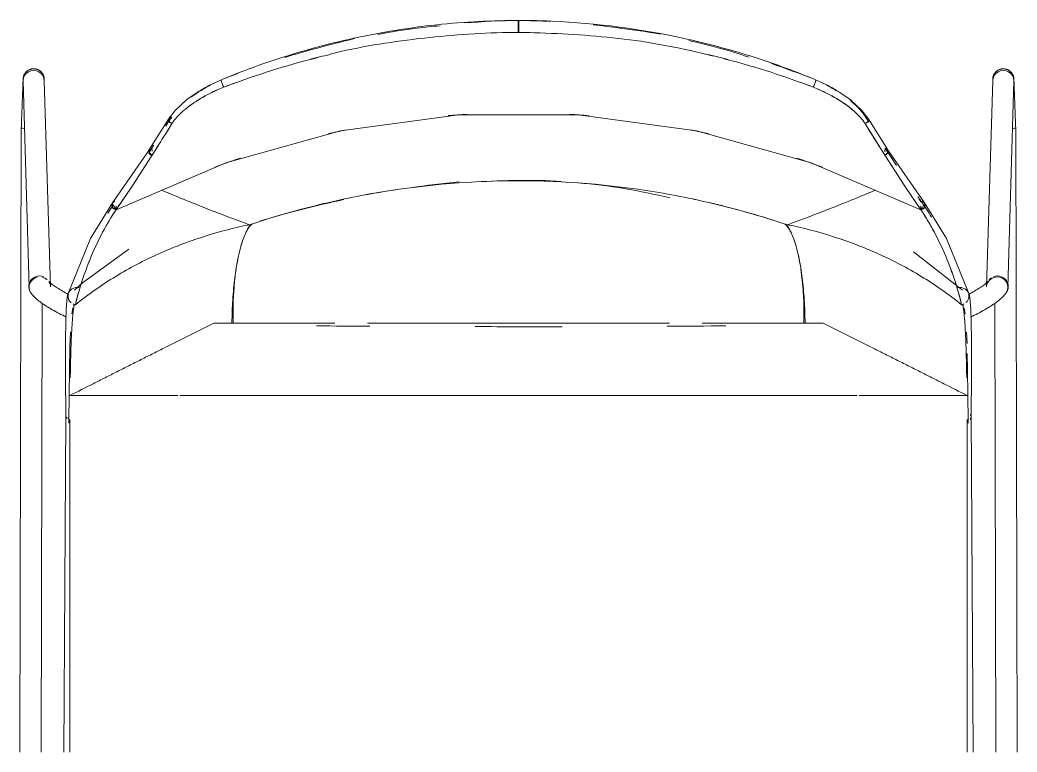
# Model space of a CAD drawing. Header units: millimetres. Extents: x 155927 to 317870, y -36033 to 97293.
# Drawn here: x 200828 to 201344, y 30896 to 31274 of the extents above; entities that cross this region are included whole.
import ezdxf

# ---------------------------------------------------------------- set-up
doc = ezdxf.new("R2010")
doc.units = ezdxf.units.MM
doc.header["$MEASUREMENT"] = 0
doc.layers.add('I-FURN', color=8, linetype='CONTINUOUS', lineweight=9)

msp = doc.modelspace()

# ---------------------------------------------------------------- linework, layer by layer
at = {"layer": 'I-FURN'}
for p, q in [((201085.63, 31274.08), (201085.63, 31274.19)), ((201085.63, 31273.77), (201085.63, 31274.08)), ((201085.63, 31273.28), (201085.63, 31273.77)), ((201085.63, 31272.64), (201085.63, 31273.28)), ((201086.09, 31274.19), (201086.09, 31274.08)), ((201086.09, 31274.08), (201086.09, 31273.77)), ((201086.09, 31273.77), (201086.09, 31273.28)), ((201086.09, 31273.28), (201086.09, 31272.64)), ((201085.63, 31271.88), (201085.63, 31272.64)), ((201085.63, 31271.08), (201085.63, 31271.88)), ((201085.63, 31270.27), (201085.63, 31271.08)), ((201085.63, 31269.52), (201085.63, 31270.27)), ((201085.63, 31268.88), (201085.63, 31269.52)), ((201085.63, 31268.38), (201085.63, 31268.88)), ((201085.63, 31268.07), (201085.63, 31268.38)), ((201086.09, 31272.64), (201086.09, 31271.88)), ((201086.09, 31271.88), (201086.09, 31271.08)), ((201086.09, 31271.08), (201086.09, 31270.27)), ((201086.09, 31270.27), (201086.09, 31269.52)), ((201086.09, 31269.52), (201086.09, 31268.88)), ((201086.09, 31268.88), (201086.09, 31268.38)), ((201086.09, 31268.38), (201086.09, 31268.07)), ((200830.91, 31247.44), (200831.06, 31247.6)), ((200831.01, 31246.81), (200832.15, 31247.66)), ((200831.06, 31247.6), (200831.22, 31247.75)), ((200831.22, 31247.75), (200831.39, 31247.89)), ((200831.39, 31247.89), (200831.56, 31248.03)), ((200831.56, 31248.03), (200831.74, 31248.16)), ((200831.74, 31248.16), (200831.92, 31248.29)), ((200831.92, 31248.29), (200832.11, 31248.4)), ((200832.11, 31248.4), (200832.3, 31248.51)), ((200832.15, 31247.66), (200833.47, 31248.19)), ((200832.3, 31248.51), (200832.5, 31248.61)), ((200832.5, 31248.61), (200832.7, 31248.7)), ((200832.7, 31248.7), (200832.9, 31248.79)), ((200832.9, 31248.79), (200833.11, 31248.86)), ((200833.11, 31248.86), (200833.31, 31248.93)), ((200833.31, 31248.93), (200833.53, 31248.99)), ((200833.47, 31248.19), (200834.9, 31248.36)), ((200833.53, 31248.99), (200833.74, 31249.04)), ((200833.74, 31249.04), (200833.96, 31249.08)), ((200833.96, 31249.08), (200834.17, 31249.12)), ((200834.17, 31249.12), (200834.39, 31249.14)), ((200834.39, 31249.14), (200834.61, 31249.16)), ((200834.61, 31249.16), (200834.83, 31249.17)), ((200834.83, 31249.17), (200834.93, 31249.17)), ((200834.9, 31248.36), (200836.32, 31248.18)), ((200834.93, 31249.17), (200835.15, 31249.16)), ((200835.15, 31249.16), (200835.37, 31249.15)), ((200835.37, 31249.15), (200835.58, 31249.13)), ((200835.58, 31249.13), (200835.8, 31249.1)), ((200835.8, 31249.1), (200836.02, 31249.06)), ((200836.02, 31249.06), (200836.23, 31249.01)), ((200836.23, 31249.01), (200836.45, 31248.95)), ((200836.32, 31248.18), (200837.64, 31247.64)), ((200836.45, 31248.95), (200836.66, 31248.88)), ((200836.66, 31248.88), (200836.86, 31248.81)), ((200836.86, 31248.81), (200837.07, 31248.73)), ((200837.07, 31248.73), (200837.27, 31248.64)), ((200837.27, 31248.64), (200837.46, 31248.54)), ((200837.46, 31248.54), (200837.66, 31248.43)), ((200837.64, 31247.64), (200838.78, 31246.78)), ((200837.66, 31248.43), (200837.84, 31248.32)), ((200837.84, 31248.32), (200838.03, 31248.2)), ((200838.03, 31248.2), (200838.21, 31248.07)), ((200838.21, 31248.07), (200838.38, 31247.93)), ((200838.38, 31247.93), (200838.55, 31247.79)), ((200838.55, 31247.79), (200838.71, 31247.64)), ((200838.71, 31247.64), (200838.87, 31247.49)), ((200838.87, 31247.49), (200839.02, 31247.33)), ((201332.69, 31247.31), (201332.84, 31247.47)), ((201332.84, 31247.47), (201332.99, 31247.63)), ((201332.94, 31246.78), (201334.08, 31247.64)), ((201332.99, 31247.63), (201333.16, 31247.78)), ((201333.16, 31247.78), (201333.32, 31247.92)), ((201333.32, 31247.92), (201333.5, 31248.06)), ((201333.5, 31248.06), (201333.67, 31248.18)), ((201333.67, 31248.18), (201333.86, 31248.31)), ((201333.86, 31248.31), (201334.04, 31248.42)), ((201334.04, 31248.42), (201334.24, 31248.53)), ((201334.08, 31247.64), (201335.4, 31248.18)), ((201334.24, 31248.53), (201334.43, 31248.63)), ((201334.43, 31248.63), (201334.63, 31248.72)), ((201334.63, 31248.72), (201334.84, 31248.8)), ((201334.84, 31248.8), (201335.04, 31248.88)), ((201335.04, 31248.88), (201335.25, 31248.94)), ((201335.25, 31248.94), (201335.47, 31249)), ((201335.4, 31248.18), (201336.83, 31248.36)), ((201335.47, 31249), (201335.68, 31249.05)), ((201335.68, 31249.05), (201335.9, 31249.09)), ((201335.9, 31249.09), (201336.11, 31249.12)), ((201336.11, 31249.12), (201336.33, 31249.15)), ((201336.33, 31249.15), (201336.55, 31249.16)), ((201336.55, 31249.16), (201336.77, 31249.17)), ((201336.77, 31249.17), (201336.8, 31249.17)), ((201336.8, 31249.17), (201337.02, 31249.16)), ((201336.83, 31248.36), (201338.25, 31248.19)), ((201337.02, 31249.16), (201337.24, 31249.15)), ((201337.24, 31249.15), (201337.46, 31249.13)), ((201337.46, 31249.13), (201337.67, 31249.1)), ((201337.67, 31249.1), (201337.89, 31249.06)), ((201337.89, 31249.06), (201338.1, 31249.01)), ((201338.1, 31249.01), (201338.32, 31248.96)), ((201338.25, 31248.19), (201339.58, 31247.66)), ((201338.32, 31248.96), (201338.53, 31248.89)), ((201338.53, 31248.89), (201338.74, 31248.82)), ((201338.74, 31248.82), (201338.94, 31248.74)), ((201338.94, 31248.74), (201339.14, 31248.65)), ((201339.14, 31248.65), (201339.34, 31248.55)), ((201339.34, 31248.55), (201339.53, 31248.45)), ((201339.53, 31248.45), (201339.72, 31248.34)), ((201339.58, 31247.66), (201340.72, 31246.81)), ((201339.72, 31248.34), (201339.91, 31248.22)), ((201339.91, 31248.22), (201340.08, 31248.09)), ((201340.08, 31248.09), (201340.26, 31247.95)), ((201340.26, 31247.95), (201340.43, 31247.81)), ((201340.43, 31247.81), (201340.59, 31247.66)), ((201340.59, 31247.66), (201340.75, 31247.51)), ((201340.75, 31247.51), (201340.9, 31247.35)), ((200829.35, 31242.13), (200829.36, 31242.49)), ((200829.36, 31242.49), (200829.38, 31242.81)), ((200829.38, 31242.81), (200829.39, 31243.08)), ((200829.39, 31243.02), (200829.58, 31244.41)), ((200829.4, 31243.53), (200829.39, 31243.34)), ((200829.39, 31243.32), (200829.4, 31243.51)), ((200829.39, 31243.34), (200829.39, 31243.2)), ((200829.39, 31243.08), (200829.39, 31243.32)), ((200829.39, 31242.86), (200832.57, 31135.99)), ((200829.41, 31243.68), (200829.4, 31243.53)), ((200829.4, 31243.51), (200829.41, 31243.67)), ((200829.41, 31243.87), (200829.43, 31244.09)), ((200829.41, 31243.84), (200829.41, 31243.87)), ((200829.41, 31243.87), (200829.41, 31243.85)), ((200829.41, 31243.85), (200829.41, 31243.78)), ((200829.41, 31243.78), (200829.41, 31243.84)), ((200829.41, 31243.67), (200829.41, 31243.78)), ((200829.41, 31243.78), (200829.41, 31243.68)), ((200829.43, 31244.09), (200829.45, 31244.31)), ((200829.45, 31244.31), (200829.48, 31244.52)), ((200829.48, 31244.52), (200829.52, 31244.74)), ((200829.52, 31244.74), (200829.56, 31244.96)), ((200829.56, 31244.96), (200829.62, 31245.17)), ((200829.58, 31244.41), (200830.13, 31245.7)), ((200829.62, 31245.17), (200829.68, 31245.38)), ((200829.68, 31245.38), (200829.76, 31245.59)), ((200829.76, 31245.59), (200829.84, 31245.79)), ((200829.84, 31245.79), (200829.93, 31245.99)), ((200829.93, 31245.99), (200830.02, 31246.19)), ((200830.02, 31246.19), (200830.13, 31246.38)), ((200830.13, 31245.7), (200831.01, 31246.81)), ((200830.13, 31246.38), (200830.24, 31246.57)), ((200830.24, 31246.57), (200830.36, 31246.76)), ((200830.36, 31246.76), (200830.49, 31246.94)), ((200830.49, 31246.94), (200830.62, 31247.11)), ((200830.62, 31247.11), (200830.76, 31247.28)), ((200830.76, 31247.28), (200830.91, 31247.44)), ((200838.78, 31246.78), (200839.65, 31245.67)), ((200839.02, 31247.33), (200839.16, 31247.16)), ((200839.16, 31247.16), (200839.3, 31246.99)), ((200839.3, 31246.99), (200839.42, 31246.81)), ((200839.42, 31246.81), (200839.55, 31246.63)), ((200839.55, 31246.63), (200839.66, 31246.44)), ((200839.65, 31245.67), (200840.2, 31244.37)), ((200839.66, 31246.44), (200839.77, 31246.25)), ((200839.77, 31246.25), (200839.87, 31246.05)), ((200839.87, 31246.05), (200839.96, 31245.85)), ((200839.96, 31245.85), (200840.04, 31245.65)), ((200840.04, 31245.65), (200840.12, 31245.44)), ((200840.12, 31245.44), (200840.18, 31245.23)), ((200840.18, 31245.23), (200840.24, 31245.02)), ((200840.2, 31244.37), (200840.39, 31242.98)), ((200840.24, 31245.02), (200840.29, 31244.8)), ((200840.29, 31244.8), (200840.33, 31244.59)), ((200840.33, 31244.59), (200840.37, 31244.37)), ((200840.37, 31242.43), (200840.36, 31242.11)), ((200840.37, 31244.37), (200840.39, 31244.15)), ((200840.38, 31242.7), (200840.37, 31242.43)), ((200840.38, 31242.8), (200840.39, 31243.02)), ((200840.39, 31242.94), (200840.38, 31242.7)), ((200840.39, 31244.15), (200840.4, 31243.93)), ((200840.4, 31243.28), (200840.39, 31243.13)), ((200840.39, 31243.02), (200840.4, 31243.19)), ((200843.56, 31136.32), (200840.39, 31243.15)), ((200840.39, 31243.13), (200840.39, 31242.94)), ((200840.4, 31243.93), (200840.41, 31243.71)), ((200840.4, 31243.41), (200840.41, 31243.46)), ((200840.41, 31243.45), (200840.4, 31243.38)), ((200840.4, 31243.32), (200840.4, 31243.41)), ((200840.4, 31243.38), (200840.4, 31243.28)), ((200840.4, 31243.19), (200840.4, 31243.32)), ((200840.41, 31243.71), (200840.41, 31243.49)), ((200840.41, 31243.49), (200840.41, 31243.47)), ((200840.41, 31243.46), (200840.41, 31243.47)), ((200840.41, 31243.47), (200840.41, 31243.45)), ((200931.78, 31243.35), (200931.81, 31243.26)), ((200931.81, 31243.26), (200931.89, 31243.06)), ((200931.89, 31243.06), (200932.01, 31242.76)), ((200932.01, 31242.76), (200932.15, 31242.39)), ((200932.15, 31242.39), (200932.32, 31241.96)), ((201239.4, 31241.96), (201239.57, 31242.39)), ((201239.57, 31242.39), (201239.72, 31242.76)), ((201239.72, 31242.76), (201239.83, 31243.06)), ((201239.83, 31243.06), (201239.91, 31243.26)), ((201239.91, 31243.26), (201239.94, 31243.35)), ((201331.34, 31243.15), (201328.16, 31136.32)), ((201331.31, 31243.69), (201331.32, 31243.91)), ((201331.32, 31243.47), (201331.31, 31243.69)), ((201331.32, 31243.91), (201331.33, 31244.13)), ((201331.32, 31243.45), (201331.32, 31243.47)), ((201331.32, 31243.47), (201331.32, 31243.45)), ((201331.32, 31243.39), (201331.32, 31243.45)), ((201331.32, 31243.45), (201331.32, 31243.38)), ((201331.32, 31243.29), (201331.32, 31243.39)), ((201331.32, 31243.38), (201331.32, 31243.28)), ((201331.33, 31243.14), (201331.32, 31243.29)), ((201331.32, 31243.28), (201331.33, 31243.13)), ((201331.33, 31244.13), (201331.35, 31244.35)), ((201331.33, 31242.96), (201331.33, 31243.14)), ((201331.33, 31243.13), (201331.34, 31242.94)), ((201331.34, 31242.73), (201331.33, 31242.96)), ((201331.34, 31242.98), (201331.52, 31244.37)), ((201331.34, 31242.94), (201331.34, 31242.8)), ((201331.35, 31242.46), (201331.34, 31242.73)), ((201331.35, 31244.35), (201331.39, 31244.56)), ((201331.36, 31242.15), (201331.35, 31242.46)), ((201331.39, 31244.56), (201331.43, 31244.78)), ((201331.43, 31244.78), (201331.47, 31244.99)), ((201331.47, 31244.99), (201331.53, 31245.21)), ((201331.52, 31244.37), (201332.07, 31245.67)), ((201331.53, 31245.21), (201331.6, 31245.42)), ((201331.6, 31245.42), (201331.67, 31245.62)), ((201331.67, 31245.62), (201331.75, 31245.83)), ((201331.75, 31245.83), (201331.84, 31246.03)), ((201331.84, 31246.03), (201331.94, 31246.22)), ((201331.94, 31246.22), (201332.05, 31246.42)), ((201332.05, 31246.42), (201332.16, 31246.61)), ((201332.07, 31245.67), (201332.94, 31246.78)), ((201332.16, 31246.61), (201332.28, 31246.79)), ((201332.28, 31246.79), (201332.41, 31246.97)), ((201332.41, 31246.97), (201332.55, 31247.14)), ((201332.55, 31247.14), (201332.69, 31247.31)), ((201339.16, 31135.99), (201342.33, 31242.86)), ((201340.72, 31246.81), (201341.59, 31245.7)), ((201340.9, 31247.35), (201341.04, 31247.18)), ((201341.04, 31247.18), (201341.18, 31247.01)), ((201341.18, 31247.01), (201341.31, 31246.83)), ((201341.31, 31246.83), (201341.43, 31246.65)), ((201341.43, 31246.65), (201341.55, 31246.46)), ((201341.55, 31246.46), (201341.66, 31246.27)), ((201341.59, 31245.7), (201342.15, 31244.41)), ((201341.66, 31246.27), (201341.76, 31246.08)), ((201341.76, 31246.08), (201341.85, 31245.88)), ((201341.85, 31245.88), (201341.93, 31245.67)), ((201341.93, 31245.67), (201342.01, 31245.47)), ((201342.01, 31245.47), (201342.08, 31245.26)), ((201342.08, 31245.26), (201342.14, 31245.05)), ((201342.14, 31245.05), (201342.19, 31244.83)), ((201342.15, 31244.41), (201342.34, 31243.02)), ((201342.19, 31244.83), (201342.23, 31244.62)), ((201342.23, 31244.62), (201342.26, 31244.4)), ((201342.26, 31244.4), (201342.29, 31244.18)), ((201342.29, 31244.18), (201342.3, 31243.96)), ((201342.3, 31243.96), (201342.31, 31243.87)), ((201342.31, 31243.86), (201342.31, 31243.87)), ((201342.31, 31243.87), (201342.31, 31243.85)), ((201342.31, 31243.81), (201342.31, 31243.86)), ((201342.31, 31243.85), (201342.31, 31243.78)), ((201342.31, 31243.72), (201342.31, 31243.81)), ((201342.31, 31243.78), (201342.32, 31243.68)), ((201342.32, 31243.59), (201342.31, 31243.72)), ((201342.32, 31243.68), (201342.32, 31243.53)), ((201342.32, 31243.42), (201342.32, 31243.59)), ((201342.32, 31243.53), (201342.33, 31243.34)), ((201342.33, 31243.2), (201342.32, 31243.42)), ((201342.33, 31243.34), (201342.34, 31243.1)), ((201342.34, 31243.1), (201342.35, 31242.83)), ((201342.35, 31242.83), (201342.36, 31242.51)), ((201342.36, 31242.51), (201342.37, 31242.16)), ((200829.14, 31236.47), (200829.17, 31237.19)), ((200829.17, 31237.19), (200829.2, 31237.88)), ((200829.2, 31237.88), (200829.22, 31238.54)), ((200829.22, 31238.54), (200829.24, 31239.16)), ((200829.24, 31239.16), (200829.26, 31239.75)), ((200829.26, 31239.75), (200829.28, 31240.3)), ((200829.28, 31240.3), (200829.3, 31240.82)), ((200829.3, 31240.82), (200829.32, 31241.29)), ((200829.32, 31241.29), (200829.34, 31241.73)), ((200829.34, 31241.73), (200829.35, 31242.13)), ((200840.33, 31241.36), (200840.31, 31240.93)), ((200840.34, 31241.76), (200840.33, 31241.36)), ((200840.36, 31242.11), (200840.34, 31241.76)), ((200919.6, 31236.99), (200926.79, 31241.07)), ((200932.32, 31241.96), (200932.5, 31241.51)), ((200932.5, 31241.51), (200932.68, 31241.05)), ((200932.68, 31241.05), (200932.85, 31240.62)), ((200932.85, 31240.62), (200933, 31240.25)), ((200933, 31240.25), (200933.12, 31239.94)), ((200933.12, 31239.94), (200933.2, 31239.73)), ((200933.2, 31239.73), (200933.24, 31239.63)), ((201238.48, 31239.63), (201238.52, 31239.73)), ((201238.52, 31239.73), (201238.61, 31239.94)), ((201238.61, 31239.94), (201238.73, 31240.25)), ((201238.73, 31240.25), (201238.88, 31240.62)), ((201238.88, 31240.62), (201239.05, 31241.05)), ((201239.05, 31241.05), (201239.23, 31241.51)), ((201239.23, 31241.51), (201239.4, 31241.96)), ((201252.13, 31236.99), (201244.93, 31241.07)), ((201331.38, 31241.79), (201331.36, 31242.15)), ((201331.39, 31241.4), (201331.38, 31241.79)), ((201331.41, 31240.97), (201331.39, 31241.4)), ((201342.37, 31242.16), (201342.39, 31241.76)), ((201342.39, 31241.76), (201342.4, 31241.33)), ((201342.4, 31241.33), (201342.42, 31240.86)), ((201342.42, 31240.86), (201342.44, 31240.34)), ((201342.44, 31240.34), (201342.46, 31239.8)), ((201342.46, 31239.8), (201342.48, 31239.21)), ((201342.48, 31239.21), (201342.5, 31238.59)), ((201342.5, 31238.59), (201342.52, 31237.94)), ((201342.52, 31237.94), (201342.55, 31237.25)), ((201342.55, 31237.25), (201342.58, 31236.53)), ((200828.97, 31231.54), (200829, 31232.43)), ((200829, 31232.43), (200829.03, 31233.29)), ((200829.03, 31233.29), (200829.06, 31234.13)), ((200829.06, 31234.13), (200829.09, 31234.94)), ((200829.09, 31234.94), (200829.12, 31235.72)), ((200829.12, 31235.72), (200829.14, 31236.47)), ((200908.09, 31227.65), (200914.25, 31233.22)), ((200914.25, 31233.22), (200919.6, 31236.99)), ((201257.48, 31233.22), (201252.13, 31236.99)), ((201263.64, 31227.65), (201257.48, 31233.22)), ((201342.58, 31236.53), (201342.6, 31235.78)), ((201342.6, 31235.78), (201342.63, 31235)), ((201342.63, 31235), (201342.66, 31234.19)), ((201342.66, 31234.19), (201342.69, 31233.36)), ((201342.69, 31233.36), (201342.72, 31232.5)), ((201342.72, 31232.5), (201342.75, 31231.61)), ((200828.79, 31226.79), (200828.83, 31227.78)), ((200828.83, 31227.78), (200828.86, 31228.75)), ((200828.86, 31228.75), (200828.9, 31229.7)), ((200828.9, 31229.7), (200828.93, 31230.63)), ((200828.93, 31230.63), (200828.97, 31231.54)), ((200904.9, 31223.42), (200908.09, 31227.65)), ((201266.82, 31223.42), (201263.64, 31227.65)), ((201342.75, 31231.61), (201342.79, 31230.7)), ((201342.79, 31230.7), (201342.82, 31229.77)), ((201342.82, 31229.77), (201342.86, 31228.82)), ((201342.86, 31228.82), (201342.89, 31227.85)), ((201342.89, 31227.85), (201342.93, 31226.87)), ((201342.93, 31226.87), (201342.96, 31225.87)), ((200828.57, 31220.6), (200828.61, 31221.65)), ((200828.61, 31221.65), (200828.64, 31222.7)), ((200828.64, 31222.7), (200828.68, 31223.74)), ((200828.68, 31223.74), (200828.72, 31224.77)), ((200828.72, 31224.77), (200828.76, 31225.79)), ((200828.76, 31225.79), (200828.79, 31226.79)), ((200894.59, 31207.07), (200904.99, 31223.57)), ((200903.33, 31219.59), (200906.24, 31224.25)), ((200906.17, 31224.12), (200906.25, 31223.53)), ((200906.25, 31224.01), (200906.23, 31224.21)), ((201054.98, 31225.34), (200993.78, 31217.04)), ((201116.75, 31225.34), (201054.98, 31225.34)), ((201177.95, 31217.03), (201116.75, 31225.34)), ((201267.17, 31221.54), (201265.12, 31224.83)), ((201265.96, 31224.07), (201265.55, 31224.13)), ((201266.34, 31223.92), (201265.96, 31224.07)), ((201266.33, 31221.49), (201266.64, 31221.81)), ((201266.64, 31223.68), (201266.34, 31223.92)), ((201266.86, 31223.35), (201266.64, 31223.68)), ((201266.64, 31221.81), (201266.85, 31222.18)), ((201276.99, 31207.28), (201266.78, 31223.49)), ((201266.85, 31222.18), (201266.97, 31222.58)), ((201266.97, 31222.98), (201266.86, 31223.35)), ((201266.97, 31222.58), (201266.97, 31222.98)), ((201342.96, 31225.87), (201343, 31224.85)), ((201343, 31224.85), (201343.04, 31223.82)), ((201343.04, 31223.82), (201343.08, 31222.79)), ((201343.08, 31222.79), (201343.11, 31221.74)), ((201343.11, 31221.74), (201343.15, 31220.68)), ((200828.48, 31218.48), (200827.79, 30895.61)), ((200828.48, 31218.47), (200828.72, 31218.43)), ((200828.49, 31218.48), (200828.53, 31219.54)), ((200828.53, 31219.54), (200828.57, 31220.6)), ((200829.13, 31218.53), (200828.63, 31218.5)), ((200828.72, 31218.43), (200829.31, 31218.39)), ((200829.31, 31218.39), (200830.22, 31218.34)), ((200906.6, 31221.03), (200903.1, 31215.39)), ((200993.78, 31217.04), (200934.3, 31200.57)), ((201237.43, 31200.57), (201177.95, 31217.03)), ((201265.11, 31221.04), (201265.54, 31221.09)), ((201265.12, 31221.03), (201275.76, 31204.03)), ((201265.54, 31221.09), (201265.96, 31221.24)), ((201265.96, 31221.24), (201266.33, 31221.49)), ((201341.5, 31218.34), (201342.41, 31218.39)), ((201342.41, 31218.39), (201343, 31218.43)), ((201343.1, 31218.5), (201342.59, 31218.53)), ((201343, 31218.43), (201343.24, 31218.47)), ((201343.15, 31220.68), (201343.19, 31219.62)), ((201343.19, 31219.62), (201343.23, 31218.56)), ((201343.23, 31218.56), (201343.23, 31218.48)), ((201343.93, 30895.61), (201343.24, 31218.48)), ((200875.78, 31179.73), (200894.83, 31207.43)), ((200894.6, 31206.85), (200894.59, 31206.43)), ((200894.72, 31207.24), (200894.6, 31206.85)), ((200894.63, 31205.9), (200895.91, 31207.88)), ((200894.94, 31207.58), (200894.72, 31207.24)), ((200895.25, 31207.85), (200894.94, 31207.58)), ((200895.91, 31207.88), (200896.97, 31209.53)), ((200899.35, 31209.39), (200895.97, 31204.03)), ((200896.22, 31206.63), (200896.05, 31208.11)), ((201275.67, 31208.11), (201275.48, 31206.43)), ((201275.56, 31206.26), (201275.75, 31207.97)), ((201281.18, 31199.59), (201275.82, 31207.88)), ((201276.78, 31207.58), (201276.47, 31207.85)), ((201276.56, 31207.72), (201276.87, 31207.45)), ((201277, 31207.24), (201276.78, 31207.58)), ((201276.87, 31207.45), (201277.09, 31207.11)), ((201295.94, 31179.73), (201276.9, 31207.43)), ((201277.12, 31206.85), (201277, 31207.24)), ((201277.03, 31206.01), (201277.13, 31206.43)), ((201277.09, 31207.11), (201277.2, 31206.72)), ((201277.21, 31206.3), (201277.11, 31205.88)), ((200895.97, 31204.03), (200886.28, 31189.03)), ((200894.7, 31206.01), (200894.9, 31205.62)), ((200894.9, 31205.62), (200895.2, 31205.28)), ((200895.2, 31205.28), (200895.57, 31205.02)), ((200895.57, 31205.02), (200895.99, 31204.84)), ((200895.99, 31204.84), (200896.43, 31204.76)), ((201275.29, 31204.76), (201275.74, 31204.84)), ((201275.82, 31204.71), (201275.38, 31204.63)), ((201275.74, 31204.84), (201276.15, 31205.02)), ((201275.76, 31204.03), (201285.44, 31189.03)), ((201276.24, 31204.88), (201275.82, 31204.71)), ((201276.15, 31205.02), (201276.52, 31205.28)), ((201276.61, 31205.15), (201276.24, 31204.88)), ((201276.52, 31205.28), (201276.82, 31205.62)), ((201276.9, 31205.49), (201276.61, 31205.15)), ((201276.82, 31205.62), (201277.03, 31206.01)), ((201277.11, 31205.88), (201276.9, 31205.49)), ((200934.3, 31200.57), (200877.65, 31176.27)), ((201294.07, 31176.27), (201237.43, 31200.57)), ((200886.28, 31189.03), (200877.65, 31176.27)), ((201285.44, 31189.03), (201294.07, 31176.27)), ((201294.22, 31180.38), (201293.11, 31181.95)), ((200864.24, 31161.35), (200875.78, 31179.73)), ((200875.38, 31178.43), (200875.42, 31178.9)), ((200875.45, 31177.95), (200875.38, 31178.43)), ((200875.42, 31178.9), (200875.57, 31179.36)), ((200875.63, 31177.51), (200875.45, 31177.95)), ((200875.57, 31179.36), (200877.64, 31176.4)), ((200875.9, 31177.11), (200875.63, 31177.51)), ((200876.26, 31176.79), (200875.9, 31177.11)), ((200876.69, 31176.56), (200876.26, 31176.79)), ((200877.16, 31176.43), (200876.69, 31176.56)), ((200877.64, 31176.4), (200877.16, 31176.43)), ((200877.64, 31176.4), (200877.53, 31178.17)), ((200877.54, 31178.17), (200877.64, 31176.4)), ((200877.64, 31176.4), (200877.58, 31178.21)), ((200877.64, 31176.4), (200877.58, 31178.21)), ((201294.14, 31178.21), (201294.08, 31176.4)), ((201294.14, 31178.21), (201294.08, 31176.4)), ((201294.19, 31178.17), (201294.08, 31176.4)), ((201294.08, 31176.4), (201294.19, 31178.17)), ((201294.08, 31176.4), (201294.91, 31177.58)), ((201294.57, 31176.43), (201294.08, 31176.4)), ((201295.03, 31176.56), (201294.57, 31176.43)), ((201295.46, 31176.79), (201295.03, 31176.56)), ((201295.14, 31177.92), (201296.15, 31179.36)), ((201295.82, 31177.11), (201295.46, 31176.79)), ((201296.1, 31177.5), (201295.82, 31177.11)), ((201307.48, 31161.35), (201295.94, 31179.73)), ((201296.28, 31177.95), (201296.1, 31177.5)), ((201296.15, 31179.36), (201296.3, 31178.9)), ((201296.35, 31178.43), (201296.28, 31177.95)), ((201296.3, 31178.9), (201296.35, 31178.43)), ((200852.74, 31132.92), (200864.24, 31161.35)), ((201318.98, 31132.92), (201307.48, 31161.35)), ((200884.11, 31155.8), (200860.17, 31138.5)), ((201315.74, 31134.6), (201290.34, 31154.42)), ((200842.71, 31139.17), (200842.74, 31139.13)), ((200842.74, 31139.13), (200842.83, 31139.02)), ((201328.98, 31139.13), (201328.89, 31139.02)), ((201329.01, 31139.17), (201328.98, 31139.13)), ((200832.77, 31134.53), (200833.14, 31133.76)), ((200842.83, 31139.02), (200842.98, 31138.87)), ((200842.98, 31138.87), (200843.19, 31138.67)), ((200843.19, 31138.67), (200843.45, 31138.44)), ((200843.45, 31138.44), (200843.75, 31138.17)), ((200843.75, 31138.17), (200844.11, 31137.89)), ((200844.11, 31137.89), (200844.51, 31137.58)), ((200844.51, 31137.58), (200844.95, 31137.25)), ((200844.95, 31137.25), (200845.43, 31136.91)), ((200845.43, 31136.91), (200845.96, 31136.55)), ((200845.96, 31136.55), (200846.52, 31136.18)), ((200846.52, 31136.18), (200847.11, 31135.79)), ((200847.11, 31135.79), (200847.74, 31135.4)), ((200847.74, 31135.4), (200848.4, 31134.99)), ((200848.4, 31134.99), (200849.09, 31134.58)), ((200849.09, 31134.58), (200849.81, 31134.16)), ((200849.81, 31134.16), (200850.56, 31133.74)), ((200852.99, 31133.45), (200853.58, 31134.32)), ((200853.58, 31134.32), (200854.51, 31135.13)), ((200854.51, 31135.13), (200855.63, 31135.7)), ((200855.63, 31135.7), (200856.53, 31135.93)), ((200860.17, 31138.5), (200855.97, 31134.59)), ((200856.53, 31135.93), (200857.91, 31135.98)), ((200857.91, 31135.98), (200858.95, 31135.77)), ((201313.81, 31135.98), (201312.77, 31135.77)), ((201315.19, 31135.93), (201313.81, 31135.98)), ((201316.09, 31135.7), (201315.19, 31135.93)), ((201317.22, 31135.13), (201316.09, 31135.7)), ((201318.14, 31134.32), (201317.22, 31135.13)), ((201318.73, 31133.45), (201318.14, 31134.32)), ((201321.91, 31134.16), (201321.16, 31133.74)), ((201322.63, 31134.58), (201321.91, 31134.16)), ((201323.32, 31134.99), (201322.63, 31134.58)), ((201323.98, 31135.4), (201323.32, 31134.99)), ((201324.61, 31135.79), (201323.98, 31135.4)), ((201325.21, 31136.18), (201324.61, 31135.79)), ((201325.77, 31136.55), (201325.21, 31136.18)), ((201326.29, 31136.91), (201325.77, 31136.55)), ((201326.77, 31137.25), (201326.29, 31136.91)), ((201327.21, 31137.58), (201326.77, 31137.25)), ((201327.61, 31137.89), (201327.21, 31137.58)), ((201327.97, 31138.17), (201327.61, 31137.89)), ((201328.28, 31138.44), (201327.97, 31138.17)), ((201328.54, 31138.67), (201328.28, 31138.44)), ((201328.74, 31138.87), (201328.54, 31138.67)), ((201328.89, 31139.02), (201328.74, 31138.87)), ((201338.96, 31134.53), (201338.59, 31133.76)), ((200833.14, 31133.76), (200833.54, 31133.1)), ((200833.54, 31133.1), (200833.95, 31132.5)), ((200833.95, 31132.5), (200834.39, 31131.97)), ((200834.39, 31131.97), (200834.84, 31131.46)), ((200834.84, 31131.46), (200835.31, 31130.98)), ((200835.31, 31130.98), (200835.81, 31130.51)), ((200835.81, 31130.51), (200836.32, 31130.05)), ((200836.32, 31130.05), (200836.86, 31129.6)), ((200836.86, 31129.6), (200837.43, 31129.15)), ((200837.43, 31129.15), (200838.02, 31128.7)), ((200850.56, 31133.74), (200851.33, 31133.31)), ((200851.33, 31133.31), (200852.13, 31132.88)), ((200851.79, 31124.85), (200852.25, 31130.74)), ((200852.13, 31132.88), (200852.95, 31132.44)), ((200852.25, 31130.74), (200852.66, 31132.69)), ((200852.89, 31130.07), (200852.6, 31131.2)), ((200852.62, 31132.37), (200852.95, 31133.47)), ((200852.66, 31132.69), (200852.99, 31133.45)), ((200853.46, 31129.03), (200852.89, 31130.07)), ((201318.84, 31130.07), (201318.27, 31129.03)), ((201319.06, 31132.69), (201318.73, 31133.45)), ((201318.77, 31133.47), (201319.1, 31132.37)), ((201319.59, 31132.88), (201318.77, 31132.44)), ((201319.12, 31131.2), (201318.84, 31130.07)), ((201319.47, 31130.74), (201319.06, 31132.69)), ((201319.93, 31124.85), (201319.47, 31130.74)), ((201320.39, 31133.31), (201319.59, 31132.88)), ((201321.16, 31133.74), (201320.39, 31133.31)), ((201334.3, 31129.15), (201333.7, 31128.7)), ((201334.86, 31129.6), (201334.3, 31129.15)), ((201335.4, 31130.05), (201334.86, 31129.6)), ((201335.92, 31130.51), (201335.4, 31130.05)), ((201336.41, 31130.98), (201335.92, 31130.51)), ((201336.88, 31131.46), (201336.41, 31130.98)), ((201337.33, 31131.97), (201336.88, 31131.46)), ((201337.77, 31132.5), (201337.33, 31131.97)), ((201338.19, 31133.1), (201337.77, 31132.5)), ((201338.59, 31133.76), (201338.19, 31133.1)), ((200838.02, 31128.7), (200838.64, 31128.24)), ((200838.64, 31128.24), (200839.28, 31127.79)), ((200838.79, 30895.61), (200839.29, 31127.96)), ((200839.28, 31127.79), (200839.95, 31127.33)), ((200839.95, 31127.33), (200840.65, 31126.87)), ((200840.65, 31126.87), (200841.38, 31126.4)), ((200841.38, 31126.4), (200842.13, 31125.93)), ((200842.13, 31125.93), (200842.91, 31125.46)), ((200842.91, 31125.46), (200843.71, 31124.99)), ((200843.71, 31124.99), (200844.53, 31124.51)), ((200844.53, 31124.51), (200845.38, 31124.03)), ((200845.38, 31124.03), (200846.25, 31123.55)), ((200851.57, 31118.79), (200851.79, 31124.85)), ((200854.64, 31122.34), (200855.16, 31125.42)), ((200855.46, 31126.43), (200855.92, 31127.22)), ((201315.81, 31127.22), (201316.26, 31126.43)), ((201316.56, 31125.42), (201317.08, 31122.34)), ((201320.16, 31118.79), (201319.93, 31124.85)), ((201326.34, 31124.03), (201325.47, 31123.55)), ((201327.19, 31124.51), (201326.34, 31124.03)), ((201328.02, 31124.99), (201327.19, 31124.51)), ((201328.82, 31125.46), (201328.02, 31124.99)), ((201329.59, 31125.93), (201328.82, 31125.46)), ((201330.34, 31126.4), (201329.59, 31125.93)), ((201331.07, 31126.87), (201330.34, 31126.4)), ((201331.77, 31127.33), (201331.07, 31126.87)), ((201332.44, 31127.79), (201331.77, 31127.33)), ((201333.09, 31128.24), (201332.44, 31127.79)), ((201332.44, 31127.96), (201332.93, 30895.61)), ((201333.7, 31128.7), (201333.09, 31128.24)), ((200846.25, 31123.55), (200847.14, 31123.07)), ((200847.14, 31123.07), (200848.05, 31122.59)), ((200848.05, 31122.59), (200848.98, 31122.11)), ((200848.98, 31122.11), (200849.92, 31121.63)), ((200849.92, 31121.63), (200850.88, 31121.15)), ((200850.88, 31121.15), (200851.86, 31120.68)), ((200851.38, 31108.45), (200851.57, 31118.79)), ((201320.84, 31121.15), (201319.87, 31120.68)), ((201320.35, 31108.45), (201320.16, 31118.79)), ((201321.8, 31121.63), (201320.84, 31121.15)), ((201322.75, 31122.11), (201321.8, 31121.63)), ((201323.67, 31122.59), (201322.75, 31122.11)), ((201324.58, 31123.07), (201323.67, 31122.59)), ((201325.47, 31123.55), (201324.58, 31123.07)), ((200903.34, 31105.16), (200928.1, 31117.62)), ((200928.1, 31117.62), (200990.8, 31117.62)), ((201007.71, 31117.62), (201085.86, 31117.62)), ((201085.86, 31117.62), (201164.01, 31117.62)), ((201180.93, 31117.62), (201243.62, 31117.62)), ((201243.62, 31117.62), (201268.38, 31105.16)), ((200851.33, 31092.04), (200851.38, 31108.45)), ((200853.63, 31105.08), (200853.93, 31113)), ((201317.8, 31112.97), (201318.03, 31106.96)), ((201320.4, 31092.04), (201320.35, 31108.45)), ((200853.38, 31093.26), (200853.63, 31105.08)), ((201318.18, 31101.88), (201318.35, 31093.26)), ((200853.22, 31080.42), (200853.38, 31093.26)), ((200853.85, 31089.23), (200854.01, 31093.99)), ((200854.01, 31093.99), (200854.02, 31094.13)), ((201317.71, 31094.13), (201317.87, 31089.23)), ((201318.35, 31093.26), (201318.5, 31080.4)), ((200851.52, 31068.09), (200851.33, 31092.04)), ((201320.21, 31068.09), (201320.4, 31092.04)), ((200853.12, 31067.03), (200853.22, 31080.42)), ((200909.58, 31080.16), (200860.91, 31080.16)), ((200977.85, 31080.16), (200920.42, 31080.16)), ((201049.45, 31080.16), (200989.25, 31080.16)), ((201116.1, 31080.16), (201055.95, 31080.16)), ((201182.44, 31080.16), (201122.36, 31080.16)), ((201251.28, 31080.16), (201193.94, 31080.16)), ((201310.82, 31080.16), (201262.2, 31080.16)), ((201318.5, 31080.4), (201318.6, 31067.03)), ((200850.47, 30895.61), (200851.54, 31068.65)), ((200851.71, 31068.75), (200851.56, 31068.68)), ((200851.56, 31068.68), (200851.56, 31068.62)), ((200852.01, 31068.81), (200851.71, 31068.75)), ((200851.74, 31068.55), (200852.05, 31068.49)), ((200852.05, 31068.49), (200852.5, 31068.44)), ((200852.5, 31068.44), (200853.05, 31068.41)), ((200853.06, 31065.79), (200853.12, 31067.03)), ((201318.6, 31067.03), (201318.66, 31065.79)), ((201319.67, 31069.93), (201319.99, 31069.98)), ((201320.02, 31070.18), (201319.72, 31070.24)), ((201320.16, 31070.05), (201320.17, 31070.12)), ((201321.25, 30895.61), (201320.18, 31070.09))]:
    msp.add_line(p, q, dxfattribs=at)
for centre, major_axis, ratio, start_param, end_param in [((200838.06, 31136.15), (-5.5, -0.16), 0.969889, 4.943541, 6.776137), ((200837.85, 31136.64), (-5.08, -2.11), 0.969753, 3.933097, 5.503894), ((200838.06, 31136.15), (-5.5, -0.16), 0.969889, 3.896343, 4.419942), ((201333.66, 31136.15), (5.5, -0.16), 0.969889, 1.601444, 2.907427), ((201333.88, 31136.64), (5.08, -2.11), 0.969753, 2.611887, 2.873687), ((201333.88, 31136.64), (5.08, -2.11), 0.969753, 0.779292, 2.350088), ((201333.66, 31136.15), (5.5, -0.16), 0.969889, 5.790234, 7.884629), ((200837.85, 31136.64), (-5.08, -2.11), 0.969753, 5.503894, 6.551091), ((200838.06, 31136.15), (-5.5, -0.16), 0.969889, 3.372745, 3.634544), ((201333.88, 31136.64), (5.08, -2.11), 0.969753, 6.015279, 6.277079), ((201333.88, 31136.64), (5.08, -2.11), 0.969753, 0, 0.779292)]:
    msp.add_ellipse(centre, major_axis=major_axis, ratio=ratio, start_param=start_param, end_param=end_param, dxfattribs=at)
for points, knots in [([(201238.48, 31243.97), (201227.73, 31248.39), (201205.93, 31256.27), (201161.04, 31268.25), (201111.99, 31274.7), (201059.73, 31274.13), (201016.49, 31268.92), (200974.05, 31259.06), (200946.69, 31249.5), (200933.24, 31243.97)], [0, 0, 0, 0, 0.111111, 0.222222, 0.444444, 0.583333, 0.722222, 0.861111, 1, 1, 1, 1]), ([(201013.11, 31266.95), (201019.86, 31268.21), (201030.54, 31270.08), (201041.31, 31271.1), (201045.26, 31271.4)], [0.5365114, 0.5365114, 0.5365114, 0.5365114, 0.6666667, 0.7416393, 0.7416393, 0.7416393, 0.7416393]), ([(201124.45, 31271.91), (201129.07, 31271.43), (201140.69, 31269.96), (201152.33, 31268.32), (201159.31, 31267.11)], [-0.754564, -0.754564, -0.754564, -0.754564, -0.6666667, -0.5325839, -0.5325839, -0.5325839, -0.5325839]), ([(200964.94, 31255.07), (200970.51, 31256.79), (200982.46, 31260.13), (200994.52, 31263.29), (201000.95, 31264.79)], [0.2224903, 0.2224903, 0.2224903, 0.2224903, 0.3333333, 0.4583693, 0.4583693, 0.4583693, 0.4583693]), ([(201173.95, 31263.8), (201179.31, 31262.6), (201189.88, 31260.13), (201200.2, 31256.86), (201205.26, 31255.15)], [-0.4375747, -0.4375747, -0.4375747, -0.4375747, -0.3333333, -0.2318157, -0.2318157, -0.2318157, -0.2318157]), ([(200988.34, 31256.6), (200986.53, 31256.18), (200982.88, 31255.31), (200979.27, 31254.32), (200977.46, 31253.8)], [0.63092282, 0.63092282, 0.63092282, 0.63092282, 0.66666667, 0.70281944, 0.70281944, 0.70281944, 0.70281944]), ([(201194.28, 31253.88), (201192.46, 31254.36), (201188.83, 31255.28), (201185.2, 31256.2), (201183.39, 31256.65)], [-0.70282678, -0.70282678, -0.70282678, -0.70282678, -0.66666667, -0.63090723, -0.63090723, -0.63090723, -0.63090723]), ([(200931.78, 31243.35), (200929.63, 31242.44), (200925.48, 31240.51), (200919.87, 31237.25), (200916.69, 31234.99), (200915.27, 31233.89)], [-1, -1, -1, -1, -0.8333333, -0.6666667, -0.5061609, -0.5061609, -0.5061609, -0.5061609]), ([(200933.24, 31243.97), (200931.17, 31243.1), (200928.11, 31241.71), (200924.28, 31239.64), (200921.55, 31238.02), (200918.97, 31236.35), (200917.36, 31235.21), (200916.59, 31234.64)], [0, 0, 0, 0, 0.1666667, 0.25, 0.3333333, 0.4166667, 0.5, 0.5, 0.5, 0.5]), ([(200933.24, 31239.63), (200933.23, 31239.66), (200933.16, 31239.83), (200933.01, 31240.23), (200932.81, 31240.73), (200932.52, 31241.5), (200932.23, 31242.26), (200932.04, 31242.76), (200931.89, 31243.17), (200931.82, 31243.33), (200931.81, 31243.36)], [-1, -1, -1, -1, -0.833333, -0.75, -0.666667, -0.5, -0.333333, -0.25, -0.166667, 0, 0, 0, 0]), ([(201250.15, 31238.01), (201249.26, 31238.56), (201247.44, 31239.64), (201243.61, 31241.71), (201240.55, 31243.1), (201238.48, 31243.97)], [0.6666667, 0.6666667, 0.6666667, 0.6666667, 0.75, 0.8333333, 1, 1, 1, 1]), ([(201239.91, 31243.36), (201239.9, 31243.35), (201239.88, 31243.28), (201239.8, 31243.07), (201239.69, 31242.76), (201239.49, 31242.26), (201239.2, 31241.5), (201238.91, 31240.73), (201238.71, 31240.23), (201238.6, 31239.93), (201238.51, 31239.72), (201238.49, 31239.65), (201238.48, 31239.63)], [-1, -1, -1, -1, -0.916667, -0.833333, -0.75, -0.666667, -0.5, -0.333333, -0.25, -0.166667, -0.083333, 0, 0, 0, 0]), ([(200906.6, 31221.03), (200907.19, 31222.01), (200908.78, 31224.04), (200911.6, 31226.79), (200914.29, 31229.02), (200916.51, 31230.69), (200918.92, 31232.34), (200921.51, 31233.96), (200924.25, 31235.52), (200928.09, 31237.5), (200931.16, 31238.82), (200933.24, 31239.64)], [0, 0, 0, 0, 0.166667, 0.333333, 0.416667, 0.5, 0.583333, 0.666667, 0.75, 0.833333, 1, 1, 1, 1]), ([(200921.54, 31233.95), (200923.32, 31235.01), (200927.08, 31237.05), (200931.16, 31238.81), (200933.24, 31239.63)], [-0.3333333, -0.3333333, -0.3333333, -0.3333333, -0.1666667, -0.0000865, -0.0000865, -0.0000865, -0.0000865]), ([(201238.48, 31239.63), (201240.56, 31238.81), (201244.67, 31237.05), (201248.35, 31235.01), (201250.18, 31233.95)], [0.0000865, 0.0000865, 0.0000865, 0.0000865, 0.1666667, 0.3333333, 0.3333333, 0.3333333, 0.3333333]), ([(201242.74, 31237.85), (201243.36, 31237.57), (201244.96, 31236.82), (201247.47, 31235.52), (201250.21, 31233.96), (201252.8, 31232.35), (201255.21, 31230.69), (201257.43, 31229.02), (201260.13, 31226.79), (201262.95, 31224.04), (201264.53, 31222.01), (201265.12, 31221.03)], [0.1155675, 0.1155675, 0.1155675, 0.1155675, 0.1666667, 0.25, 0.3333333, 0.4166667, 0.5, 0.5833333, 0.6666667, 0.8333333, 1, 1, 1, 1]), ([(201265.12, 31224.83), (201264.53, 31225.81), (201263.33, 31227.34), (201261.23, 31229.53), (201259.49, 31231.15), (201258.24, 31232.21), (201257.63, 31232.71)], [0, 0, 0, 0, 0.1666667, 0.25, 0.3333333, 0.405951, 0.405951, 0.405951, 0.405951]), ([(201262.1, 31228.83), (201261.63, 31229.33), (201260.35, 31230.62), (201258.83, 31231.94), (201257.84, 31232.74)], [0.2558308, 0.2558308, 0.2558308, 0.2558308, 0.3333333, 0.4507099, 0.4507099, 0.4507099, 0.4507099]), ([(200906.61, 31221.04), (200906.47, 31221.04), (200906.18, 31221.07), (200905.76, 31221.23), (200905.38, 31221.47), (200904.97, 31221.91), (200904.73, 31222.44), (200904.73, 31222.84), (200904.75, 31222.97)], [-1, -1, -1, -1, -0.9166667, -0.8333333, -0.75, -0.6666667, -0.5, -0.4166667, -0.4166667, -0.4166667, -0.4166667]), ([(200904.81, 31223.06), (200904.79, 31222.93), (200904.78, 31222.66), (200904.9, 31222.26), (200905.12, 31221.88), (200905.42, 31221.55), (200905.93, 31221.22), (200906.37, 31221.11), (200906.66, 31221.11)], [-0.5833333, -0.5833333, -0.5833333, -0.5833333, -0.5, -0.4166667, -0.3333333, -0.25, -0.1666667, 0, 0, 0, 0]), ([(201265.55, 31224.12), (201265.84, 31224.12), (201266.39, 31223.97), (201266.93, 31223.38), (201267.05, 31222.58), (201266.75, 31221.91), (201266.34, 31221.47), (201265.96, 31221.23), (201265.54, 31221.07), (201265.25, 31221.04), (201265.11, 31221.04)], [-1, -1, -1, -1, -0.833333, -0.666667, -0.5, -0.333333, -0.25, -0.166667, -0.083333, 0, 0, 0, 0]), ([(200829.14, 31218.53), (200829.1, 31218.53), (200828.88, 31218.52), (200828.67, 31218.51), (200828.57, 31218.5), (200828.54, 31218.49)], [-0.6666667, -0.6666667, -0.6666667, -0.6666667, -0.6527778, -0.5833333, -0.5555556, -0.5555556, -0.5555556, -0.5555556]), ([(201265.11, 31221.03), (201266.89, 31218.14), (201270.38, 31212.52), (201273.74, 31207.21), (201275.38, 31204.63)], [0.0002356, 0.0002356, 0.0002356, 0.0002356, 0.5, 1, 1, 1, 1]), ([(201343.12, 31218.44), (201343.12, 31218.45), (201343.17, 31218.45), (201343.22, 31218.46), (201343.23, 31218.47), (201343.23, 31218.48)], [-0.55555556, -0.55555556, -0.55555556, -0.55555556, -0.54861111, -0.51388889, -0.48924147, -0.48924147, -0.48924147, -0.48924147]), ([(200896.2, 31204.4), (200895.9, 31204.42), (200895.46, 31204.56), (200894.96, 31204.91), (200894.66, 31205.26), (200894.52, 31205.52), (200894.47, 31205.66)], [-1, -1, -1, -1, -0.8333333, -0.75, -0.6666667, -0.5833333, -0.5833333, -0.5833333, -0.5833333]), ([(200941.93, 31202.97), (200938.78, 31201.91), (200934.26, 31200.39), (200929.8, 31198.69), (200928.46, 31198.17)], [-0.11704847, -0.11704847, -0.11704847, -0.11704847, -0.09090909, -0.0795874, -0.0795874, -0.0795874, -0.0795874]), ([(201225.04, 31168.45), (201213.82, 31172.21), (201191.18, 31178.81), (201144.87, 31188.33), (201085.86, 31193.13), (201026.84, 31188.33), (200980.53, 31178.8), (200957.89, 31172.21), (200946.69, 31168.45)], [0, 0, 0, 0, 0.125, 0.25, 0.5, 0.75, 0.875, 1, 1, 1, 1]), ([(201006.99, 31184.05), (201014.6, 31185.44), (201030.55, 31187.78), (201046.71, 31189.86), (201055.15, 31190.69)], [-0.7827728, -0.7827728, -0.7827728, -0.7827728, -0.7, -0.6098459, -0.6098459, -0.6098459, -0.6098459]), ([(200942.54, 31169.96), (200936.19, 31172.29), (200922.41, 31177.54), (200908.62, 31183.2), (200901.18, 31186.35)], [-0.9105873, -0.9105873, -0.9105873, -0.9105873, -0.5, -0.0187577, -0.0187577, -0.0187577, -0.0187577]), ([(201270.54, 31186.35), (201263.1, 31183.19), (201249.31, 31177.52), (201235.53, 31172.33), (201229.18, 31169.98)], [-0.9812463, -0.9812463, -0.9812463, -0.9812463, -0.5, -0.0894127, -0.0894127, -0.0894127, -0.0894127]), ([(200877.64, 31176.4), (200877.46, 31176.4), (200877.09, 31176.45), (200876.56, 31176.66), (200876.1, 31176.98), (200875.62, 31177.56), (200875.31, 31178.46), (200875.51, 31179.36), (200875.92, 31179.94), (200876.35, 31180.27), (200876.68, 31180.41), (200876.86, 31180.46)], [-1, -1, -1, -1, -0.9166667, -0.8333333, -0.75, -0.6666667, -0.5, -0.3333333, -0.25, -0.1666667, -0.0833333, -0.0833333, -0.0833333, -0.0833333]), ([(200876.92, 31180.46), (200876.62, 31180.39), (200876.2, 31180.19), (200875.78, 31179.76), (200875.63, 31179.5), (200875.57, 31179.36)], [-0.8, -0.8, -0.8, -0.8, -0.4, -0.2, 0, 0, 0, 0]), ([(201294.33, 31180.53), (201294.69, 31180.53), (201295.23, 31180.38), (201295.8, 31179.94), (201296.11, 31179.51), (201296.29, 31179), (201296.34, 31178.46), (201296.23, 31177.92), (201295.98, 31177.42), (201295.62, 31176.98), (201295.16, 31176.66), (201294.64, 31176.45), (201294.27, 31176.4), (201294.08, 31176.4)], [-1, -1, -1, -1, -0.833333, -0.75, -0.666667, -0.583333, -0.5, -0.416667, -0.333333, -0.25, -0.166667, -0.083333, 0, 0, 0, 0]), ([(201296.15, 31179.36), (201296.06, 31179.57), (201295.81, 31179.95), (201295.19, 31180.39), (201294.65, 31180.51), (201294.33, 31180.51)], [-1, -1, -1, -1, -0.7, -0.4, 0, 0, 0, 0]), ([(200864.72, 31152.17), (200866.48, 31156.36), (200870.4, 31164.65), (200875.1, 31172.54), (200877.64, 31176.4)], [-0.5, -0.5, -0.5, -0.5, -0.25, -0.0000387, -0.0000387, -0.0000387, -0.0000387]), ([(201294.08, 31176.4), (201296.62, 31172.54), (201301.35, 31164.64), (201305.19, 31156.37), (201307, 31152.17)], [0.0000387, 0.0000387, 0.0000387, 0.0000387, 0.25, 0.5, 0.5, 0.5, 0.5]), ([(201297.47, 31171), (201298.75, 31168.88), (201302.22, 31162.74), (201307.2, 31152.22), (201311.9, 31139.52), (201314.27, 31131.24), (201315.26, 31127.11)], [0.1152922, 0.1152922, 0.1152922, 0.1152922, 0.25, 0.5, 0.75, 1, 1, 1, 1]), ([(200873.53, 31169.79), (200872.52, 31168.06), (200869.3, 31162.31), (200864.52, 31152.22), (200859.82, 31139.52), (200857.45, 31131.24), (200856.47, 31127.11)], [-0.859181, -0.859181, -0.859181, -0.859181, -0.75, -0.5, -0.25, 0, 0, 0, 0]), ([(200937.53, 31117.62), (200937.56, 31121.74), (200937.83, 31129.71), (200938.89, 31141.16), (200940.54, 31151.28), (200942.69, 31159.65), (200944.82, 31164.89), (200946.19, 31167.17), (200946.67, 31167.84)], [-1, -1, -1, -1, -0.8333333, -0.6666667, -0.5, -0.3333333, -0.1666667, -0.0807818, -0.0807818, -0.0807818, -0.0807818]), ([(200944.46, 31163.81), (200944.47, 31163.83), (200945.04, 31165.06), (200946.21, 31167.13), (200947.44, 31168.47), (200948.07, 31168.97)], [0.7840583, 0.7840583, 0.7840583, 0.7840583, 0.7857143, 0.8928571, 1, 1, 1, 1]), ([(201227.26, 31163.82), (201226.88, 31164.64), (201225.72, 31166.84), (201224.49, 31168.31), (201223.65, 31168.97)], [-0.2159469, -0.2159469, -0.2159469, -0.2159469, -0.1428571, 0, 0, 0, 0]), ([(201225.05, 31167.84), (201225.53, 31167.17), (201226.9, 31164.89), (201229.04, 31159.64), (201231.19, 31151.27), (201232.84, 31141.15), (201233.89, 31129.7), (201234.16, 31121.73), (201234.19, 31117.62)], [-0.9193728, -0.9193728, -0.9193728, -0.9193728, -0.8333333, -0.6666667, -0.5, -0.3333333, -0.1666667, 0, 0, 0, 0]), ([(200858.38, 31134.32), (200858.89, 31136.06), (200860.72, 31141.98), (200863.01, 31147.96), (200864.72, 31152.17)], [-0.8548188, -0.8548188, -0.8548188, -0.8548188, -0.75, -0.5000185, -0.5000185, -0.5000185, -0.5000185]), ([(201307, 31152.17), (201308.77, 31147.99), (201311.07, 31141.97), (201312.76, 31136.07), (201313.25, 31134.33)], [0.5000185, 0.5000185, 0.5000185, 0.5000185, 0.75, 0.8548188, 0.8548188, 0.8548188, 0.8548188]), ([(200938.15, 31117.63), (200938.07, 31120.78), (200938.07, 31127.35), (200938.61, 31136.87), (200939.3, 31142.78), (200939.68, 31145.4)], [0.0148525, 0.0148525, 0.0148525, 0.0148525, 0.1428571, 0.2857143, 0.4107474, 0.4107474, 0.4107474, 0.4107474]), ([(201233.57, 31117.63), (201233.63, 31119.91), (201233.65, 31123.47), (201233.54, 31128.27), (201233.31, 31133.45), (201232.85, 31139.25), (201232.32, 31143.54), (201232.04, 31145.41)], [-0.9851579, -0.9851579, -0.9851579, -0.9851579, -0.8928571, -0.8392857, -0.7857143, -0.6785714, -0.5893271, -0.5893271, -0.5893271, -0.5893271]), ([(201317.42, 31128.14), (201317.57, 31128.26), (201318.08, 31128.74), (201318.74, 31129.72), (201319.09, 31131.02), (201319.06, 31131.89), (201319, 31132.27)], [-0.8461538, -0.8461538, -0.8461538, -0.8461538, -0.8076923, -0.7115385, -0.6153846, -0.5384615, -0.5384615, -0.5384615, -0.5384615]), ([(200856.33, 31127.21), (200856.18, 31127.24), (200855.95, 31126.9), (200855.62, 31125.52), (200855.35, 31123.73), (200855.09, 31121.32), (200854.85, 31118.25), (200854.62, 31114.69), (200854.36, 31109.17), (200854.14, 31102.85), (200853.98, 31095.86), (200853.9, 31092.28), (200853.87, 31090.45)], [0.0303274, 0.0303274, 0.0303274, 0.0303274, 0.125, 0.1875, 0.25, 0.3125, 0.375, 0.4375, 0.5, 0.625, 0.6875, 0.75, 0.75, 0.75, 0.75]), ([(201317.85, 31090.45), (201317.82, 31092.28), (201317.75, 31095.87), (201317.58, 31102.85), (201317.36, 31109.17), (201317.1, 31114.69), (201316.88, 31118.25), (201316.63, 31121.32), (201316.38, 31123.73), (201316.1, 31125.51), (201315.78, 31126.94), (201315.54, 31127.11), (201315.39, 31127.12)], [-0.75, -0.75, -0.75, -0.75, -0.6875, -0.625, -0.5, -0.4375, -0.375, -0.3125, -0.25, -0.1875, -0.125, -0.0303274, -0.0303274, -0.0303274, -0.0303274]), ([(201108.48, 31115.73), (201100.94, 31115.72), (201085.84, 31115.7), (201070.86, 31115.74), (201063.39, 31115.77)], [-0.5758348, -0.5758348, -0.5758348, -0.5758348, -0.5, -0.4242935, -0.4242935, -0.4242935, -0.4242935]), ([(200853.69, 31080.16), (200857.68, 31082.18), (200863.72, 31085.21), (200871.86, 31089.31), (200878, 31092.4), (200884.21, 31095.53), (200890.48, 31098.68), (200896.76, 31101.85), (200900.95, 31103.95), (200903.04, 31105)], [-0.999743, -0.999743, -0.999743, -0.999743, -0.8333333, -0.75, -0.6666667, -0.5833333, -0.5, -0.4166667, -0.3333333, -0.3333333, -0.3333333, -0.3333333]), ([(201268.69, 31105), (201270.78, 31103.95), (201274.96, 31101.85), (201281.25, 31098.68), (201287.51, 31095.53), (201293.72, 31092.4), (201299.87, 31089.31), (201308, 31085.21), (201314.04, 31082.18), (201318.04, 31080.16)], [-0.6666667, -0.6666667, -0.6666667, -0.6666667, -0.5833333, -0.5, -0.4166667, -0.3333333, -0.25, -0.1666667, -0.000257, -0.000257, -0.000257, -0.000257]), ([(200851.71, 31067.89), (200851.55, 31067.97), (200851.48, 31068.1), (200851.58, 31068.24), (200851.65, 31068.28)], [-0.6, -0.6, -0.6, -0.6, -0.4, -0.3, -0.3, -0.3, -0.3]), ([(201319.74, 31068.39), (201319.98, 31068.32), (201320.31, 31068.15), (201320.13, 31067.93), (201319.84, 31067.8), (201319.71, 31067.77)], [-0.8, -0.8, -0.8, -0.8, -0.6, -0.4, -0.3, -0.3, -0.3, -0.3]), ([(200853.67, 31058.54), (200853.67, 31015.17), (200853.67, 30960.88), (200853.67, 30906.51), (200853.67, 30895.62)], [-0.9648346, -0.9648346, -0.9648346, -0.9648346, -0.5, -0.3835824, -0.3835824, -0.3835824, -0.3835824]), ([(201318.06, 30895.63), (201318.06, 30906.76), (201318.06, 30961.64), (201318.06, 31016.47), (201318.06, 31060.14)], [0.3816284, 0.3816284, 0.3816284, 0.3816284, 0.5, 0.9655933, 0.9655933, 0.9655933, 0.9655933])]:
    msp.add_open_spline(points, degree=3, knots=knots, dxfattribs=at)
for points in [[(201057.78, 31272.88), (201067.2, 31273.63), (201076.64, 31274.07), (201086.09, 31274.19)], [(201085.63, 31274.19), (201091.31, 31274.12), (201097, 31273.93), (201102.67, 31273.63)], [(201033.96, 31264.77), (201018.63, 31262.88), (201003.26, 31260.59), (200988.32, 31256.75)], [(201080.43, 31267.93), (201064.95, 31267.73), (201049.55, 31266.46), (201034.12, 31264.79)], [(201079.64, 31267.93), (201084.3, 31268), (201088.96, 31267.96), (201093.62, 31267.84)], [(201086.09, 31267.96), (201084.22, 31267.96), (201082.35, 31267.95), (201080.48, 31267.93)], [(201091.24, 31267.93), (201089.37, 31267.95), (201087.5, 31267.96), (201085.63, 31267.96)], [(201137.6, 31264.8), (201122.23, 31266.69), (201106.77, 31267.55), (201091.29, 31267.87)], [(201183.36, 31256.61), (201168.33, 31260.15), (201153.12, 31263.33), (201137.76, 31264.78)], [(200977.43, 31253.88), (200962.47, 31249.94), (200947.73, 31245.18), (200933.24, 31239.63)], [(200977.42, 31253.89), (200981.06, 31254.85), (200984.71, 31255.75), (200988.37, 31256.62)], [(201183.38, 31256.61), (201187.03, 31255.75), (201190.68, 31254.88), (201194.31, 31253.91)], [(201238.48, 31239.63), (201223.99, 31245.18), (201209.26, 31249.93), (201194.3, 31253.88)], [(201216.8, 31251.85), (201224.1, 31249.4), (201231.33, 31246.73), (201238.51, 31243.92)], [(200931.81, 31243.36), (200932.28, 31243.55), (200932.74, 31243.73), (200933.21, 31243.92)], [(200933.21, 31243.92), (200935.64, 31244.88), (200938.07, 31245.81), (200940.51, 31246.71)], [(201238.52, 31243.92), (201238.98, 31243.73), (201239.45, 31243.55), (201239.91, 31243.36)], [(201251.78, 31237.18), (201250.03, 31238.31), (201246.25, 31240.51), (201242.09, 31242.44), (201239.94, 31243.35)], [(200933.24, 31239.64), (200935.39, 31240.46), (200937.55, 31241.27), (200939.71, 31242.06)], [(201235.14, 31240.9), (201236.25, 31240.49), (201237.37, 31240.06), (201238.48, 31239.64)], [(201238.48, 31239.64), (201239.63, 31239.18), (201240.77, 31238.71), (201241.89, 31238.22)], [(200912.32, 31227.34), (200914.87, 31229.55), (200918.04, 31231.78), (200921.53, 31233.94)], [(201250.19, 31233.94), (201253.73, 31231.83), (201257.2, 31229.49), (201259.4, 31227.34)], [(200906.23, 31224.21), (200905.23, 31222.61), (200904.25, 31221.04), (200903.28, 31219.49)], [(201059.25, 31225.6), (201055.95, 31225.41), (201052.66, 31225.18), (201049.37, 31224.92)], [(201122.36, 31224.91), (201119.07, 31225.18), (201115.77, 31225.41), (201112.47, 31225.6)], [(201266.41, 31222.73), (201266.13, 31223.2), (201265.84, 31223.66), (201265.55, 31224.13)], [(200828.49, 31218.48), (200828.49, 31218.47), (200828.53, 31218.46), (200828.61, 31218.44)], [(200896.2, 31204.4), (200897.87, 31207.03), (200901.28, 31212.44), (200904.84, 31218.16), (200906.66, 31221.11)], [(200996.52, 31217.51), (200993.47, 31216.9), (200990.42, 31216.24), (200987.39, 31215.56)], [(201184.35, 31215.58), (201181.31, 31216.25), (201178.26, 31216.9), (201175.21, 31217.51)], [(201343.18, 31218.49), (201343.13, 31218.5), (201342.98, 31218.51), (201342.74, 31218.52), (201342.58, 31218.53)], [(200894.38, 31206.5), (200894.4, 31206.63), (200894.48, 31206.9), (200894.7, 31207.25), (200894.91, 31207.42), (200895.03, 31207.5)], [(200894.61, 31205.88), (200895.03, 31206.54), (200895.46, 31207.2), (200895.89, 31207.86)], [(200897.07, 31209.68), (200896.68, 31209.08), (200896.29, 31208.47), (200895.9, 31207.87)], [(201275.83, 31207.86), (201277.77, 31204.88), (201279.69, 31201.91), (201281.54, 31199.12)], [(201243.29, 31198.22), (201238.81, 31199.87), (201234.31, 31201.46), (201229.79, 31202.97)], [(201063.76, 31190.65), (201078.48, 31191.39), (201093.34, 31191.92), (201108, 31190.84)], [(201116.64, 31190.12), (201132.75, 31188.99), (201148.53, 31186), (201164.23, 31182.45)], [(200882.74, 31183.83), (200880.98, 31181.22), (200879.27, 31178.74), (200877.64, 31176.4)], [(200952.02, 31170.26), (200966.3, 31174.84), (200980.81, 31178.44), (200995.5, 31181.46)], [(201176.2, 31181.79), (201190.89, 31178.69), (201205.37, 31174.72), (201219.69, 31170.23)], [(201294.08, 31176.4), (201292.45, 31178.74), (201290.79, 31181.12), (201289.03, 31183.71)], [(201292.61, 31182.93), (201293.19, 31182.12), (201293.76, 31181.31), (201294.33, 31180.53)], [(201299.66, 31172.39), (201297.96, 31175.2), (201296.15, 31177.96), (201294.23, 31180.67)], [(200873.31, 31174.41), (200874.22, 31175.85), (200875.17, 31177.27), (200876.14, 31178.69)], [(200877.64, 31176.4), (200876.87, 31175.22), (200876.11, 31174.04), (200875.38, 31172.85)], [(201294.08, 31176.4), (201295.07, 31174.89), (201296.04, 31173.37), (201296.97, 31171.83)], [(200856.47, 31127.11), (200863.21, 31132.48), (200877.13, 31142.23), (200899.47, 31153.89), (200922.69, 31162.68), (200938.53, 31166.84), (200946.56, 31168.47)], [(200942.6, 31170.01), (200943.92, 31169.49), (200945.24, 31168.98), (200946.56, 31168.47)], [(201225.16, 31168.47), (201226.48, 31168.98), (201227.8, 31169.49), (201229.12, 31170.01)], [(201225.16, 31168.47), (201233.19, 31166.84), (201249.03, 31162.68), (201272.25, 31153.89), (201294.59, 31142.23), (201308.51, 31132.48), (201315.26, 31127.11)], [(200942.35, 31158.09), (200942.55, 31158.74), (200942.75, 31159.37), (200942.95, 31159.96)], [(201229.37, 31158.08), (201229.18, 31158.74), (201228.98, 31159.36), (201228.77, 31159.97)], [(200940.12, 31148.21), (200940.38, 31149.75), (200940.66, 31151.24), (200940.97, 31152.64)], [(201231.6, 31148.21), (201231.34, 31149.75), (201231.06, 31151.24), (201230.76, 31152.65)], [(200856.47, 31127.11), (200857.04, 31129.5), (200857.67, 31131.89), (200858.37, 31134.29)], [(201313.35, 31134.29), (201314.05, 31131.89), (201314.69, 31129.5), (201315.26, 31127.11)], [(200852.73, 31132.26), (200852.6, 31131.51), (200852.77, 31129.99), (200853.64, 31128.55), (200854.31, 31128.14)], [(200855.32, 31127.5), (200855.68, 31127.32), (200856.07, 31127.19), (200856.47, 31127.11)], [(201315.25, 31127.11), (201315.65, 31127.19), (201316.04, 31127.32), (201316.4, 31127.5)], [(201008.84, 31115.94), (200999.61, 31115.99), (200990.46, 31116.06), (200981.34, 31116.15)], [(201193.21, 31116.15), (201183.14, 31116.07), (201173.02, 31115.98), (201162.86, 31115.91)], [(200861.62, 31080.16), (200858.91, 31080.16), (200856.27, 31080.16), (200853.69, 31080.16)], [(200910.61, 31080.16), (200913.86, 31080.16), (200917.13, 31080.16), (200920.41, 31080.16)], [(200977.87, 31080.16), (200981.65, 31080.16), (200985.44, 31080.16), (200989.23, 31080.16)], [(201049.45, 31080.16), (201051.64, 31080.16), (201053.83, 31080.16), (201056.03, 31080.16)], [(201115.58, 31080.16), (201117.84, 31080.16), (201120.1, 31080.16), (201122.35, 31080.16)], [(201182.46, 31080.16), (201186.29, 31080.16), (201190.11, 31080.16), (201193.91, 31080.16)], [(201251.29, 31080.16), (201254.6, 31080.16), (201257.9, 31080.16), (201261.19, 31080.16)], [(201318.04, 31080.16), (201315.46, 31080.16), (201312.85, 31080.16), (201310.12, 31080.16)], [(200853.67, 31055.46), (200853.67, 31059.55), (200853.67, 31063.65), (200853.67, 31067.74)], [(201318.06, 31067.76), (201318.06, 31064.22), (201318.06, 31060.69), (201318.06, 31057.15)], [(200853.67, 30921.3), (200853.67, 30924.48), (200853.67, 30927.65), (200853.67, 30930.83)], [(201318.06, 30931.62), (201318.06, 30927.03), (201318.06, 30922.45), (201318.06, 30917.86)]]:
    msp.add_open_spline(points, degree=3, dxfattribs=at)

doc.saveas('drawing.dxf')
